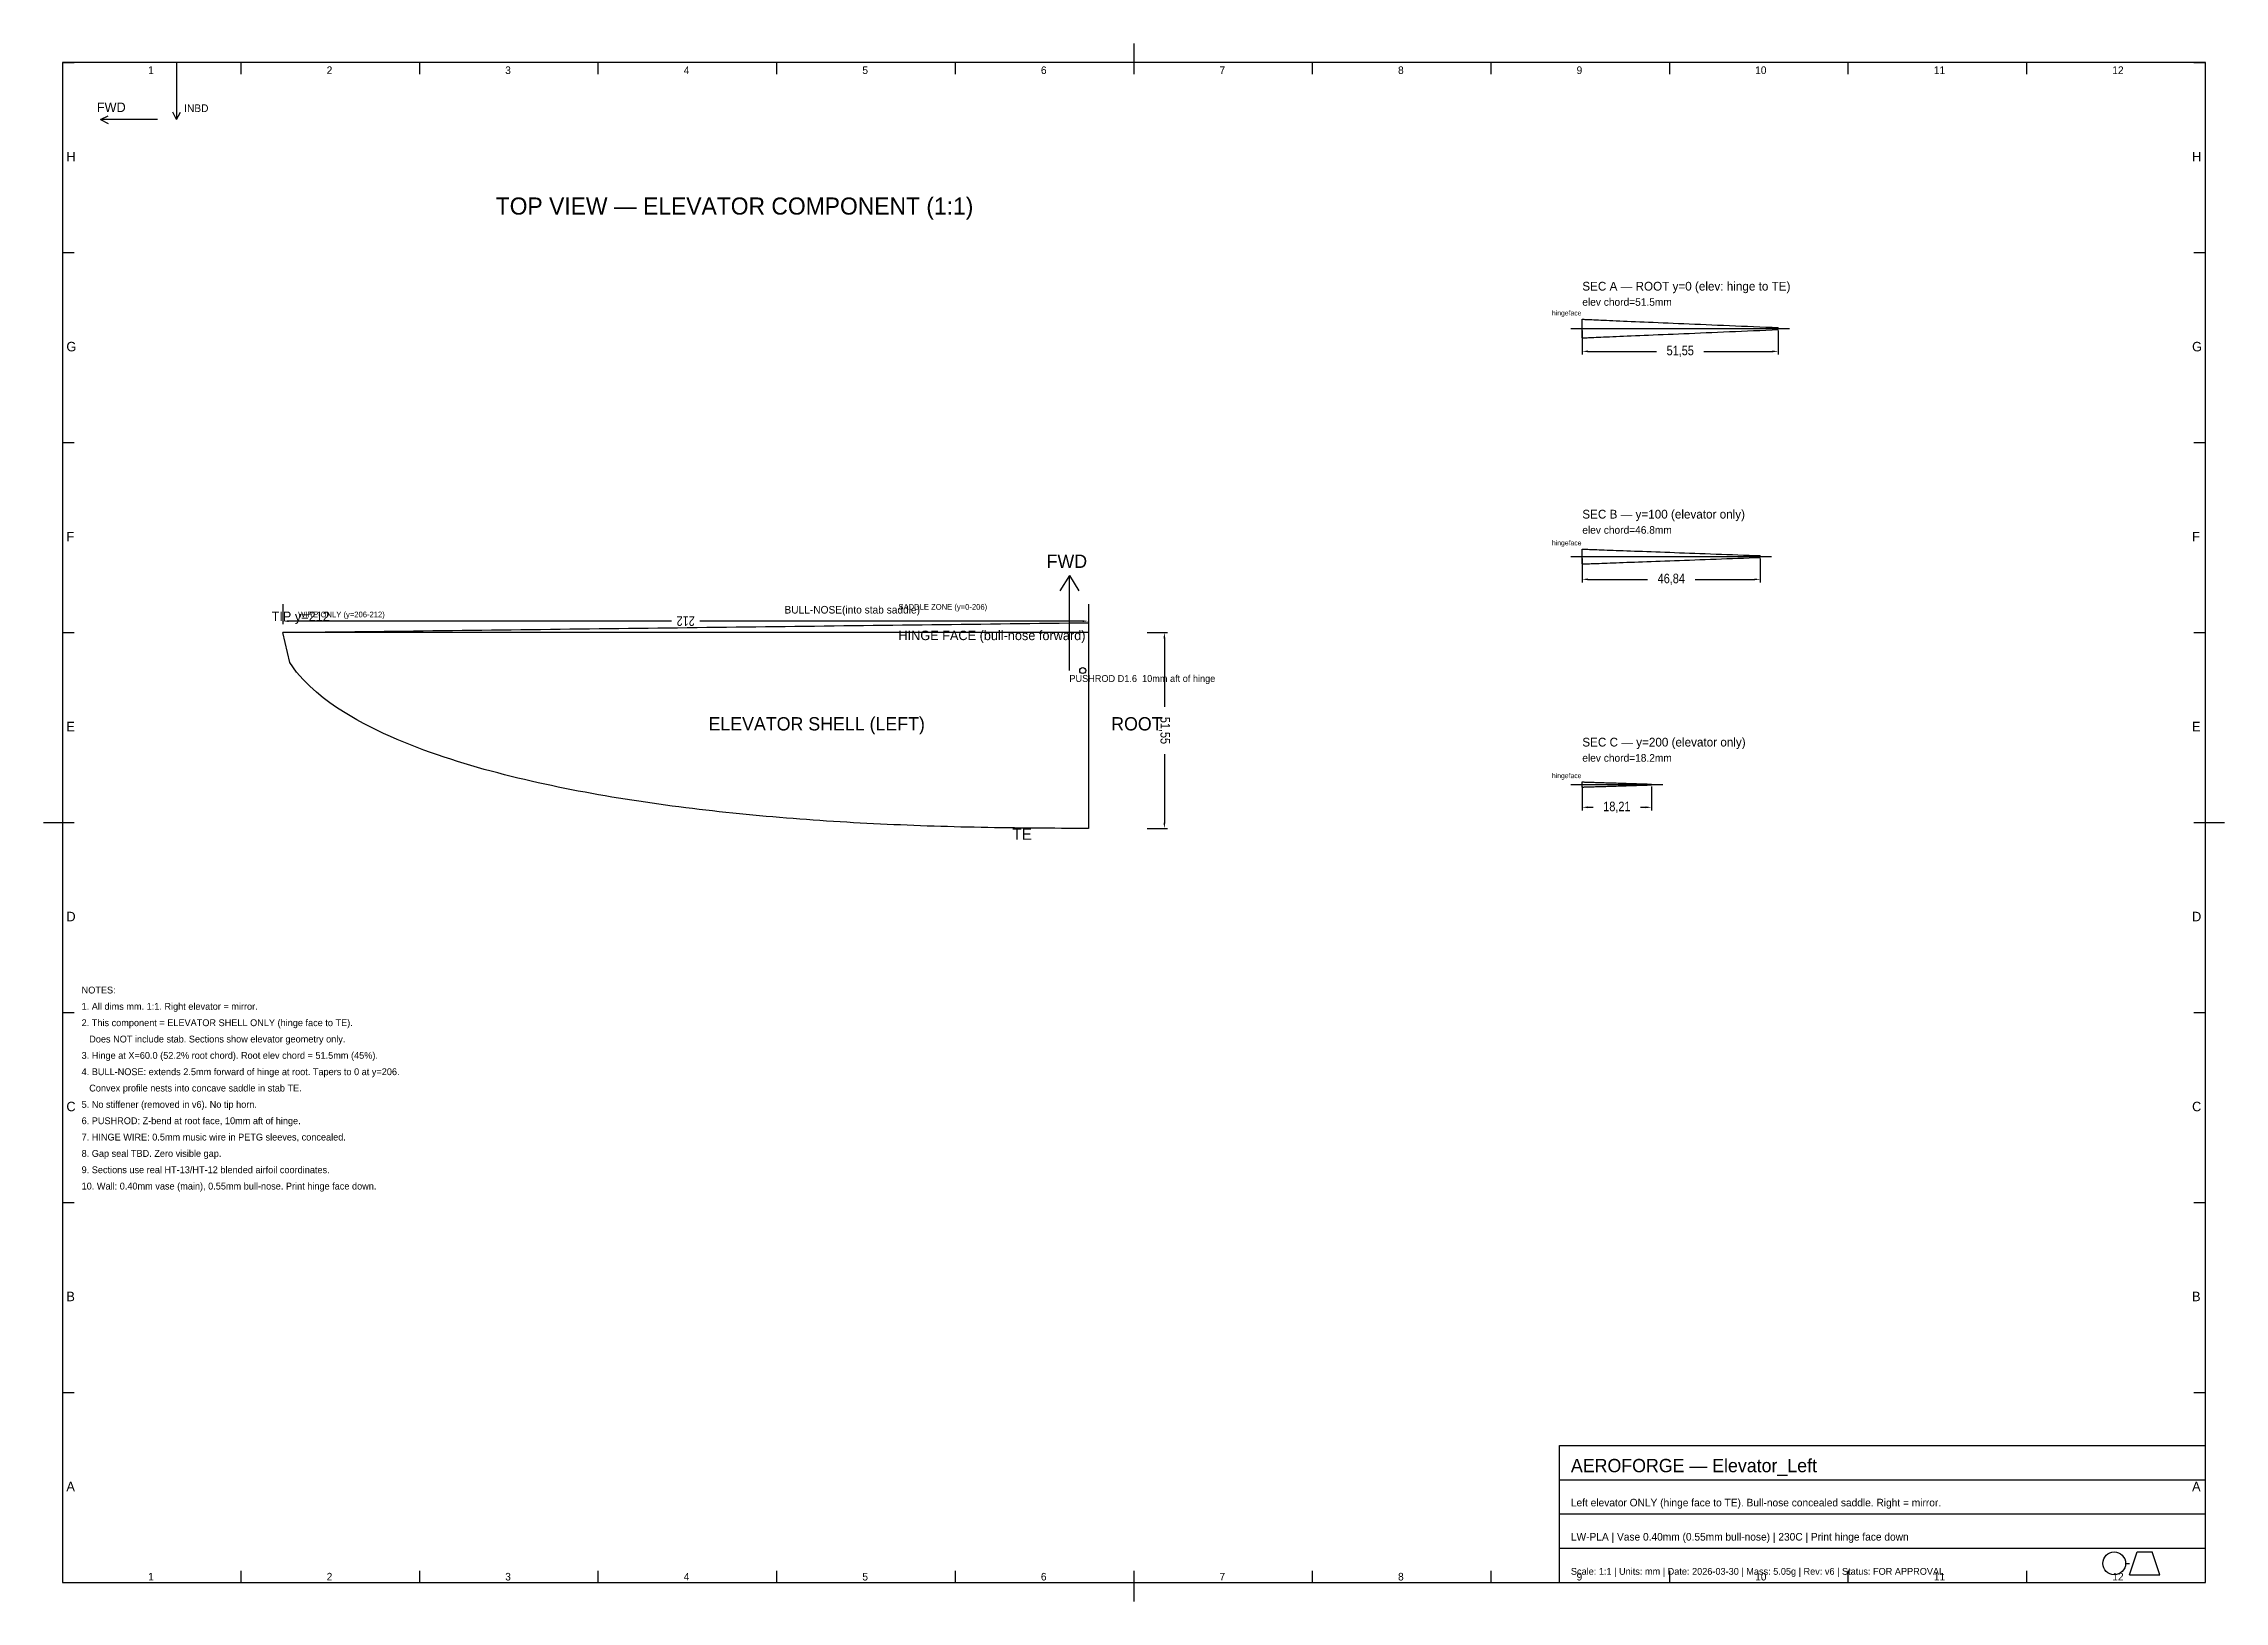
# Model space of a CAD drawing. Header units: metres. Extents: x 15 to 589, y 5 to 415.
import ezdxf

# ---------------------------------------------------------------- set-up
doc = ezdxf.new("R2010")
doc.units = ezdxf.units.M
for name, color, linetype in [('BORDER', 7, 'Continuous'), ('CENTERLINE', 5, 'Continuous'), ('ORIENTATION', 7, 'Continuous'), ('OUTLINE', 7, 'Continuous'), ('SECTION', 4, 'Continuous'), ('SPAR', 3, 'Continuous'), ('TEXT', 7, 'Continuous'), ('TITLEBLOCK', 7, 'Continuous')]:
    doc.layers.add(name, color=color, linetype=linetype)
doc.styles.add('OpenSansCondensed-Light', font='OpenSansCondensed-Light.ttf')
doc.dimstyles.new('AEROFORGE', dxfattribs={"dimtxt": 2.5, "dimasz": 1.5, "dimexe": 0.8, "dimexo": 0.5, "dimgap": 0.6, "dimtad": 1, "dimcen": 2.5, "dimazin": 3, "dimtfac": 1, "dimtmove": 0, "dimatfit": 3})

# ---------------------------------------------------------------- blocks, each defined once
blk = doc.blocks.new('_CLOSEDFILLED')
at = {"color": 0, "linetype": 'BYBLOCK'}
blk.add_solid([(-1, 0.16), (0, 0), (-1, -0.16)], dxfattribs=at)
blk = doc.blocks.new('*D1')
for p, q in [((305.5, 260), (310.8, 260)), ((310, 258.5), (310, 240.475)), ((310, 227.975), (310, 209.95)), ((305.5, 208.45), (310.8, 208.45))]:
    blk.add_line(p, q)
at = {"layer": 'Defpoints'}
for p in [(305, 260), (310, 260), (305, 208.45)]:
    blk.add_point(p, dxfattribs=at)
at = {"xscale": 1.5, "yscale": 1.5}
for p, rotation in [((310, 260), 90), ((310, 208.45), -90)]:
    blk.add_blockref('_CLOSEDFILLED', p, dxfattribs=dict(at, rotation=rotation))
at = {"insert": (310, 234.225), "char_height": 2.5, "attachment_point": 5, "rotation": 270, "style": 'OpenSansCondensed-Light'}
blk.add_mtext('51,55', dxfattribs=at)
blk = doc.blocks.new('*D2')
for p, q in [((78, 267.5), (78, 262.2)), ((290, 267.5), (290, 262.2)), ((180.25, 263), (79.5, 263)), ((288.5, 263), (187.75, 263))]:
    blk.add_line(p, q)
at = {"layer": 'Defpoints'}
for p in [(78, 268), (290, 268), (290, 263)]:
    blk.add_point(p, dxfattribs=at)
at = {"xscale": 1.5, "yscale": 1.5}
for p, rotation in [((78, 263), 180), ((290, 263), 360)]:
    blk.add_blockref('_CLOSEDFILLED', p, dxfattribs=dict(at, rotation=rotation))
at = {"insert": (184, 263), "char_height": 2.5, "attachment_point": 5, "rotation": 180, "style": 'OpenSansCondensed-Light'}
blk.add_mtext('212', dxfattribs=at)
blk = doc.blocks.new('*D3')
for p, q in [((420, 339.5), (420, 333.2)), ((471.55, 339.5), (471.55, 333.2)), ((421.5, 334), (439.525, 334)), ((452.025, 334), (470.05, 334))]:
    blk.add_line(p, q)
at = {"layer": 'Defpoints'}
for p in [(420, 340), (471.55, 340), (420, 334)]:
    blk.add_point(p, dxfattribs=at)
at = {"xscale": 1.5, "yscale": 1.5, "rotation": 180}
blk.add_blockref('_CLOSEDFILLED', (420, 334), dxfattribs=at)
at = {"xscale": 1.5, "yscale": 1.5}
blk.add_blockref('_CLOSEDFILLED', (471.55, 334), dxfattribs=at)
at = {"insert": (445.775, 334), "char_height": 2.5, "attachment_point": 5, "style": 'OpenSansCondensed-Light'}
blk.add_mtext('51,55', dxfattribs=at)
blk = doc.blocks.new('*D4')
for p, q in [((420, 279.5), (420, 273.2)), ((466.84, 279.5), (466.84, 273.2)), ((421.5, 274), (437.17, 274)), ((449.67, 274), (465.34, 274))]:
    blk.add_line(p, q)
at = {"layer": 'Defpoints'}
for p in [(420, 280), (466.84, 280), (420, 274)]:
    blk.add_point(p, dxfattribs=at)
at = {"xscale": 1.5, "yscale": 1.5, "rotation": 180}
blk.add_blockref('_CLOSEDFILLED', (420, 274), dxfattribs=at)
at = {"xscale": 1.5, "yscale": 1.5}
blk.add_blockref('_CLOSEDFILLED', (466.84, 274), dxfattribs=at)
at = {"insert": (443.42, 274), "char_height": 2.5, "attachment_point": 5, "style": 'OpenSansCondensed-Light'}
blk.add_mtext('46,84', dxfattribs=at)
blk = doc.blocks.new('*D5')
for p, q in [((420, 219.5), (420, 213.2)), ((438.21, 219.5), (438.21, 213.2)), ((421.5, 214), (422.85, 214)), ((435.35, 214), (436.71, 214))]:
    blk.add_line(p, q)
at = {"layer": 'Defpoints'}
for p in [(420, 220), (438.21, 220), (420, 214)]:
    blk.add_point(p, dxfattribs=at)
at = {"xscale": 1.5, "yscale": 1.5, "rotation": 180}
blk.add_blockref('_CLOSEDFILLED', (420, 214), dxfattribs=at)
at = {"xscale": 1.5, "yscale": 1.5}
blk.add_blockref('_CLOSEDFILLED', (438.21, 214), dxfattribs=at)
at = {"insert": (429.1, 214), "char_height": 2.5, "attachment_point": 5, "style": 'OpenSansCondensed-Light'}
blk.add_mtext('18,21', dxfattribs=at)

msp = doc.modelspace()

# ---------------------------------------------------------------- linework, layer by layer
at = {"layer": 'BORDER'}
for p, q in [((302, 410), (302, 415)), ((584, 410), (20, 410)), ((20, 410), (20, 10)), ((20, 410), (23, 410)), ((67, 407), (67, 410)), ((114, 407), (114, 410)), ((161, 407), (161, 410)), ((208, 407), (208, 410)), ((255, 407), (255, 410)), ((302, 407), (302, 410)), ((349, 407), (349, 410)), ((396, 407), (396, 410)), ((443, 407), (443, 410)), ((490, 407), (490, 410)), ((537, 407), (537, 410)), ((581, 410), (584, 410)), ((584, 10), (584, 410)), ((584, 407), (584, 410)), ((20, 360), (23, 360)), ((581, 360), (584, 360)), ((20, 310), (23, 310)), ((581, 310), (584, 310)), ((20, 260), (23, 260)), ((581, 260), (584, 260)), ((15, 210), (20, 210)), ((20, 210), (23, 210)), ((581, 210), (584, 210)), ((584, 210), (589, 210)), ((20, 160), (23, 160)), ((581, 160), (584, 160)), ((20, 110), (23, 110)), ((581, 110), (584, 110)), ((20, 60), (23, 60)), ((581, 60), (584, 60)), ((67, 10), (67, 13)), ((114, 10), (114, 13)), ((161, 10), (161, 13)), ((208, 10), (208, 13)), ((255, 10), (255, 13)), ((302, 10), (302, 13)), ((349, 10), (349, 13)), ((396, 10), (396, 13)), ((443, 10), (443, 13)), ((490, 10), (490, 13)), ((537, 10), (537, 13)), ((584, 10), (584, 13)), ((20, 10), (584, 10)), ((302, 5), (302, 10))]:
    msp.add_line(p, q, dxfattribs=at)
at = {"layer": 'CENTERLINE'}
for p, q in [((417, 340), (474.55, 340)), ((417, 280), (469.84, 280)), ((417, 220), (441.205, 220))]:
    msp.add_line(p, q, dxfattribs=at)
at = {"layer": 'ORIENTATION'}
for p, q in [((50, 410), (50, 395)), ((50, 395), (49, 397)), ((50, 395), (51, 397)), ((30, 395), (32, 396)), ((45, 395), (30, 395)), ((30, 395), (32, 394)), ((285, 275), (282.5, 271)), ((285, 250), (285, 275)), ((285, 275), (287.5, 271))]:
    msp.add_line(p, q, dxfattribs=at)
at = {"layer": 'OUTLINE'}
for p, q in [((420, 342.452), (420.025, 342.451)), ((420.025, 342.451), (420.102, 342.448)), ((420.102, 342.448), (420.229, 342.443)), ((420.229, 342.443), (420.406, 342.435)), ((420.406, 342.435), (420.635, 342.425)), ((420.635, 342.425), (420.913, 342.414)), ((420.913, 342.414), (421.241, 342.4)), ((421.241, 342.4), (421.62, 342.384)), ((421.62, 342.384), (422.047, 342.366)), ((422.047, 342.366), (422.523, 342.346)), ((422.523, 342.346), (423.048, 342.323)), ((423.048, 342.323), (423.62, 342.299)), ((423.62, 342.299), (424.24, 342.273)), ((424.24, 342.273), (424.906, 342.244)), ((424.906, 342.244), (425.619, 342.214)), ((425.619, 342.214), (426.376, 342.182)), ((426.376, 342.182), (427.179, 342.148)), ((427.179, 342.148), (428.025, 342.112)), ((428.025, 342.112), (428.914, 342.074)), ((428.914, 342.074), (429.845, 342.034)), ((429.845, 342.034), (430.818, 341.993)), ((430.818, 341.993), (431.83, 341.95)), ((431.83, 341.95), (432.882, 341.905)), ((432.882, 341.905), (433.972, 341.859)), ((433.972, 341.859), (435.099, 341.811)), ((435.099, 341.811), (436.262, 341.761)), ((436.262, 341.761), (437.459, 341.711)), ((437.459, 341.711), (438.691, 341.658)), ((438.691, 341.658), (439.955, 341.605)), ((439.955, 341.605), (441.25, 341.55)), ((441.25, 341.55), (442.575, 341.493)), ((442.575, 341.493), (443.928, 341.436)), ((443.928, 341.436), (445.309, 341.377)), ((445.309, 341.377), (446.716, 341.317)), ((445.309, 338.624), (446.716, 338.684)), ((446.716, 341.317), (448.147, 341.256)), ((446.716, 338.684), (448.147, 338.745)), ((448.147, 341.256), (449.601, 341.194)), ((448.147, 338.745), (449.601, 338.807)), ((449.601, 341.194), (451.077, 341.131)), ((449.601, 338.807), (451.077, 338.87)), ((451.077, 341.131), (452.573, 341.067)), ((451.077, 338.87), (452.573, 338.934)), ((452.573, 341.067), (454.088, 341.003)), ((452.573, 338.934), (454.088, 338.998)), ((454.088, 341.003), (455.62, 340.937)), ((454.088, 338.998), (455.62, 339.064)), ((455.62, 340.937), (457.168, 340.871)), ((455.62, 339.064), (457.168, 339.13)), ((457.168, 340.871), (458.73, 340.805)), ((457.168, 339.13), (458.73, 339.196)), ((458.73, 340.805), (460.305, 340.737)), ((458.73, 339.196), (460.305, 339.264)), ((460.305, 340.737), (461.89, 340.67)), ((460.305, 339.264), (461.89, 339.331)), ((461.89, 340.67), (463.486, 340.602)), ((461.89, 339.331), (463.486, 339.399)), ((463.486, 340.602), (465.089, 340.533)), ((463.486, 339.399), (465.089, 339.467)), ((465.089, 340.533), (466.699, 340.465)), ((465.089, 339.467), (466.699, 339.535)), ((466.699, 340.465), (468.313, 340.397)), ((466.699, 339.535), (468.313, 339.603)), ((468.313, 340.397), (469.931, 340.33)), ((468.313, 339.603), (469.931, 339.671)), ((469.931, 340.33), (471.55, 340.262)), ((469.931, 339.671), (471.55, 339.738)), ((471.55, 339.738), (471.55, 340.262)), ((420, 337.55), (420.025, 337.551)), ((420.025, 337.551), (420.102, 337.554)), ((420.102, 337.554), (420.229, 337.56)), ((420.229, 337.56), (420.406, 337.567)), ((420.406, 337.567), (420.635, 337.577)), ((420.635, 337.577), (420.913, 337.589)), ((420.913, 337.589), (421.241, 337.602)), ((421.241, 337.602), (421.62, 337.618)), ((421.62, 337.618), (422.047, 337.636)), ((422.047, 337.636), (422.523, 337.657)), ((422.523, 337.657), (423.048, 337.679)), ((423.048, 337.679), (423.62, 337.703)), ((423.62, 337.703), (424.24, 337.729)), ((424.24, 337.729), (424.906, 337.758)), ((424.906, 337.758), (425.619, 337.788)), ((425.619, 337.788), (426.376, 337.82)), ((426.376, 337.82), (427.179, 337.854)), ((427.179, 337.854), (428.025, 337.89)), ((428.025, 337.89), (428.914, 337.928)), ((428.914, 337.928), (429.845, 337.967)), ((429.845, 337.967), (430.818, 338.009)), ((430.818, 338.009), (431.83, 338.052)), ((431.83, 338.052), (432.882, 338.097)), ((432.882, 338.097), (433.972, 338.143)), ((433.972, 338.143), (435.099, 338.191)), ((435.099, 338.191), (436.262, 338.24)), ((436.262, 338.24), (437.459, 338.291)), ((437.459, 338.291), (438.691, 338.343)), ((438.691, 338.343), (439.955, 338.397)), ((439.955, 338.397), (441.25, 338.452)), ((441.25, 338.452), (442.575, 338.508)), ((442.575, 338.508), (443.928, 338.566)), ((443.928, 338.566), (445.309, 338.624)), ((420, 281.951), (420.023, 281.95)), ((420.023, 281.95), (420.092, 281.948)), ((420.092, 281.948), (420.208, 281.944)), ((420.208, 281.944), (420.369, 281.938)), ((420.369, 281.938), (420.577, 281.93)), ((420.577, 281.93), (420.83, 281.921)), ((420.83, 281.921), (421.128, 281.91)), ((421.128, 281.91), (421.472, 281.898)), ((421.472, 281.898), (421.86, 281.884)), ((421.86, 281.884), (422.293, 281.868)), ((422.293, 281.868), (422.769, 281.851)), ((422.769, 281.851), (423.289, 281.832)), ((423.289, 281.832), (423.852, 281.812)), ((423.852, 281.812), (424.458, 281.79)), ((424.458, 281.79), (425.105, 281.766)), ((425.105, 281.766), (425.794, 281.741)), ((425.794, 281.741), (426.523, 281.715)), ((426.523, 281.715), (427.292, 281.687)), ((427.292, 281.687), (428.1, 281.657)), ((428.1, 281.657), (428.946, 281.626)), ((428.946, 281.626), (429.829, 281.594)), ((429.829, 281.594), (430.749, 281.56)), ((430.749, 281.56), (431.705, 281.526)), ((431.705, 281.526), (432.695, 281.489)), ((432.695, 281.489), (433.719, 281.452)), ((433.719, 281.452), (434.776, 281.413)), ((434.776, 281.413), (435.864, 281.374)), ((435.864, 281.374), (436.983, 281.333)), ((436.983, 281.333), (438.132, 281.291)), ((438.132, 281.291), (439.308, 281.247)), ((420, 278.051), (420.023, 278.051)), ((420.023, 278.051), (420.092, 278.054)), ((420.092, 278.054), (420.208, 278.058)), ((420.208, 278.058), (420.369, 278.064)), ((420.369, 278.064), (420.577, 278.071)), ((420.577, 278.071), (420.83, 278.08)), ((420.83, 278.08), (421.128, 278.091)), ((421.128, 278.091), (421.472, 278.104)), ((421.472, 278.104), (421.86, 278.118)), ((421.86, 278.118), (422.293, 278.133)), ((422.293, 278.133), (422.769, 278.151)), ((422.769, 278.151), (423.289, 278.17)), ((423.289, 278.17), (423.852, 278.19)), ((423.852, 278.19), (424.458, 278.212)), ((424.458, 278.212), (425.105, 278.236)), ((425.105, 278.236), (425.794, 278.261)), ((425.794, 278.261), (426.523, 278.287)), ((426.523, 278.287), (427.292, 278.315)), ((427.292, 278.315), (428.1, 278.344)), ((428.1, 278.344), (428.946, 278.375)), ((428.946, 278.375), (429.829, 278.407)), ((429.829, 278.407), (430.749, 278.441)), ((430.749, 278.441), (431.705, 278.476)), ((431.705, 278.476), (432.695, 278.512)), ((432.695, 278.512), (433.719, 278.549)), ((433.719, 278.549), (434.776, 278.588)), ((434.776, 278.588), (435.864, 278.628)), ((435.864, 278.628), (436.983, 278.669)), ((436.983, 278.669), (438.132, 278.711)), ((438.132, 278.711), (439.308, 278.754)), ((439.308, 281.247), (440.512, 281.203)), ((439.308, 278.754), (440.512, 278.798)), ((440.512, 281.203), (441.742, 281.158)), ((440.512, 278.798), (441.742, 278.843)), ((441.742, 281.158), (442.997, 281.112)), ((441.742, 278.843), (442.997, 278.889)), ((442.997, 281.112), (444.275, 281.065)), ((442.997, 278.889), (444.275, 278.936)), ((444.275, 281.065), (445.575, 281.017)), ((444.275, 278.936), (445.575, 278.984)), ((445.575, 281.017), (446.897, 280.969)), ((445.575, 278.984), (446.897, 279.032)), ((446.897, 280.969), (448.238, 280.919)), ((446.897, 279.032), (448.238, 279.082)), ((448.238, 280.919), (449.597, 280.869)), ((448.238, 279.082), (449.597, 279.132)), ((449.597, 280.869), (450.974, 280.818)), ((449.597, 279.132), (450.974, 279.183)), ((450.974, 280.818), (452.366, 280.767)), ((450.974, 279.183), (452.366, 279.234)), ((452.366, 280.767), (453.772, 280.715)), ((452.366, 279.234), (453.772, 279.286)), ((453.772, 280.715), (455.192, 280.662)), ((453.772, 279.286), (455.192, 279.339)), ((455.192, 280.662), (456.622, 280.609)), ((455.192, 279.339), (456.622, 279.392)), ((456.622, 280.609), (458.063, 280.556)), ((456.622, 279.392), (458.063, 279.445)), ((458.063, 280.556), (459.513, 280.502)), ((458.063, 279.445), (459.513, 279.498)), ((459.513, 280.502), (460.97, 280.448)), ((459.513, 279.498), (460.97, 279.552)), ((460.97, 280.448), (462.432, 280.395)), ((460.97, 279.552), (462.432, 279.606)), ((462.432, 280.395), (463.899, 280.341)), ((462.432, 279.606), (463.899, 279.66)), ((463.899, 280.341), (465.369, 280.287)), ((463.899, 279.66), (465.369, 279.713)), ((465.369, 280.287), (466.84, 280.233)), ((465.369, 279.713), (466.84, 279.767)), ((466.84, 279.767), (466.84, 280.233)), ((290, 260), (78, 260)), ((79.767, 252.077), (78, 260)), ((86.575, 260.031), (84, 260)), ((84, 260), (84, 260)), ((89.15, 260.062), (86.575, 260.031)), ((91.725, 260.094), (89.15, 260.062)), ((94.3, 260.125), (91.725, 260.094)), ((96.875, 260.156), (94.3, 260.125)), ((99.45, 260.188), (96.875, 260.156)), ((102.025, 260.219), (99.45, 260.188)), ((104.6, 260.25), (102.025, 260.219)), ((107.175, 260.281), (104.6, 260.25)), ((109.75, 260.312), (107.175, 260.281)), ((112.325, 260.344), (109.75, 260.312)), ((114.9, 260.375), (112.325, 260.344)), ((117.475, 260.406), (114.9, 260.375)), ((120.05, 260.438), (117.475, 260.406)), ((122.625, 260.469), (120.05, 260.438)), ((125.2, 260.5), (122.625, 260.469)), ((127.775, 260.531), (125.2, 260.5)), ((130.35, 260.562), (127.775, 260.531)), ((132.925, 260.594), (130.35, 260.562)), ((135.5, 260.625), (132.925, 260.594)), ((138.075, 260.656), (135.5, 260.625)), ((140.65, 260.688), (138.075, 260.656)), ((143.225, 260.719), (140.65, 260.688)), ((145.8, 260.75), (143.225, 260.719)), ((148.375, 260.781), (145.8, 260.75)), ((150.95, 260.812), (148.375, 260.781)), ((153.525, 260.844), (150.95, 260.812)), ((156.1, 260.875), (153.525, 260.844)), ((158.675, 260.906), (156.1, 260.875)), ((161.25, 260.938), (158.675, 260.906)), ((163.825, 260.969), (161.25, 260.938)), ((166.4, 261), (163.825, 260.969)), ((168.975, 261.031), (166.4, 261)), ((171.55, 261.062), (168.975, 261.031)), ((174.125, 261.094), (171.55, 261.062)), ((176.7, 261.125), (174.125, 261.094)), ((179.275, 261.156), (176.7, 261.125)), ((181.85, 261.188), (179.275, 261.156)), ((184.425, 261.219), (181.85, 261.188)), ((187, 261.25), (184.425, 261.219)), ((189.575, 261.281), (187, 261.25)), ((192.15, 261.312), (189.575, 261.281)), ((194.725, 261.344), (192.15, 261.312)), ((197.3, 261.375), (194.725, 261.344)), ((199.875, 261.406), (197.3, 261.375)), ((202.45, 261.438), (199.875, 261.406)), ((205.025, 261.469), (202.45, 261.438)), ((207.6, 261.5), (205.025, 261.469)), ((210.175, 261.531), (207.6, 261.5)), ((212.75, 261.562), (210.175, 261.531)), ((215.325, 261.594), (212.75, 261.562)), ((217.9, 261.625), (215.325, 261.594)), ((220.475, 261.656), (217.9, 261.625)), ((223.05, 261.688), (220.475, 261.656)), ((225.625, 261.719), (223.05, 261.688)), ((228.2, 261.75), (225.625, 261.719)), ((230.775, 261.781), (228.2, 261.75)), ((233.35, 261.812), (230.775, 261.781)), ((235.925, 261.844), (233.35, 261.812)), ((238.5, 261.875), (235.925, 261.844)), ((241.075, 261.906), (238.5, 261.875)), ((243.65, 261.938), (241.075, 261.906)), ((246.225, 261.969), (243.65, 261.938)), ((248.8, 262), (246.225, 261.969)), ((251.375, 262.031), (248.8, 262)), ((253.95, 262.062), (251.375, 262.031)), ((256.525, 262.094), (253.95, 262.062)), ((259.1, 262.125), (256.525, 262.094)), ((261.675, 262.156), (259.1, 262.125)), ((264.25, 262.188), (261.675, 262.156)), ((266.825, 262.219), (264.25, 262.188)), ((269.4, 262.25), (266.825, 262.219)), ((271.975, 262.281), (269.4, 262.25)), ((274.55, 262.312), (271.975, 262.281)), ((277.125, 262.344), (274.55, 262.312)), ((279.7, 262.375), (277.125, 262.344)), ((282.275, 262.406), (279.7, 262.375)), ((284.85, 262.438), (282.275, 262.406)), ((287.425, 262.469), (284.85, 262.438)), ((290, 262.5), (287.425, 262.469)), ((290, 262.5), (290, 208.45)), ((290, 262.5), (290, 262.5)), ((81.533, 249.607), (79.767, 252.077)), ((83.3, 247.611), (81.533, 249.607)), ((85.067, 245.858), (83.3, 247.611)), ((86.833, 244.284), (85.067, 245.858)), ((88.6, 242.85), (86.833, 244.284)), ((90.367, 241.529), (88.6, 242.85)), ((92.133, 240.301), (90.367, 241.529)), ((93.9, 239.153), (92.133, 240.301)), ((95.667, 238.074), (93.9, 239.153)), ((97.433, 237.054), (95.667, 238.074)), ((99.2, 236.087), (97.433, 237.054)), ((100.967, 235.168), (99.2, 236.087)), ((102.733, 234.291), (100.967, 235.168)), ((104.5, 233.453), (102.733, 234.291)), ((106.267, 232.65), (104.5, 233.453)), ((108.033, 231.88), (106.267, 232.65)), ((109.8, 231.139), (108.033, 231.88)), ((111.567, 230.426), (109.8, 231.139)), ((113.333, 229.74), (111.567, 230.426)), ((115.1, 229.077), (113.333, 229.74)), ((116.867, 228.437), (115.1, 229.077)), ((118.633, 227.818), (116.867, 228.437)), ((120.4, 227.219), (118.633, 227.818)), ((122.167, 226.639), (120.4, 227.219)), ((123.933, 226.078), (122.167, 226.639)), ((125.7, 225.533), (123.933, 226.078)), ((127.467, 225.005), (125.7, 225.533)), ((129.233, 224.492), (127.467, 225.005)), ((131, 223.993), (129.233, 224.492)), ((132.767, 223.51), (131, 223.993)), ((134.533, 223.039), (132.767, 223.51)), ((136.3, 222.582), (134.533, 223.039)), ((138.067, 222.137), (136.3, 222.582)), ((139.833, 221.704), (138.067, 222.137)), ((141.6, 221.283), (139.833, 221.704)), ((143.367, 220.873), (141.6, 221.283)), ((145.133, 220.474), (143.367, 220.873)), ((146.9, 220.086), (145.133, 220.474)), ((148.667, 219.707), (146.9, 220.086)), ((150.433, 219.339), (148.667, 219.707)), ((152.2, 218.979), (150.433, 219.339)), ((153.967, 218.63), (152.2, 218.979)), ((155.733, 218.289), (153.967, 218.63)), ((157.5, 217.956), (155.733, 218.289)), ((420, 220.673), (420.009, 220.673)), ((420, 219.328), (420.009, 219.328)), ((420.009, 220.673), (420.036, 220.672)), ((420.009, 219.328), (420.036, 219.329)), ((420.036, 220.672), (420.081, 220.67)), ((420.036, 219.329), (420.081, 219.33)), ((420.081, 220.67), (420.144, 220.669)), ((420.081, 219.33), (420.144, 219.332)), ((420.144, 220.669), (420.224, 220.666)), ((420.144, 219.332), (420.224, 219.334)), ((420.224, 220.666), (420.322, 220.663)), ((420.224, 219.334), (420.322, 219.337)), ((420.322, 220.663), (420.438, 220.66)), ((420.322, 219.337), (420.438, 219.341)), ((420.438, 220.66), (420.572, 220.656)), ((420.438, 219.341), (420.572, 219.345)), ((420.572, 220.656), (420.723, 220.651)), ((420.572, 219.345), (420.723, 219.35)), ((420.723, 220.651), (420.891, 220.646)), ((420.723, 219.35), (420.891, 219.355)), ((420.891, 220.646), (421.076, 220.64)), ((420.891, 219.355), (421.076, 219.36)), ((421.076, 220.64), (421.278, 220.634)), ((421.076, 219.36), (421.278, 219.367)), ((421.278, 220.634), (421.497, 220.627)), ((421.278, 219.367), (421.497, 219.373)), ((421.497, 220.627), (421.733, 220.62)), ((421.497, 219.373), (421.733, 219.38)), ((421.733, 220.62), (421.984, 220.612)), ((421.733, 219.38), (421.984, 219.388)), ((421.984, 220.612), (422.252, 220.604)), ((421.984, 219.388), (422.252, 219.396)), ((422.252, 220.604), (422.535, 220.596)), ((422.252, 219.396), (422.535, 219.405)), ((422.535, 220.596), (422.834, 220.586)), ((422.535, 219.405), (422.834, 219.414)), ((422.834, 220.586), (423.148, 220.577)), ((422.834, 219.414), (423.148, 219.424)), ((423.148, 220.577), (423.477, 220.567)), ((423.148, 219.424), (423.477, 219.434)), ((423.477, 220.567), (423.82, 220.556)), ((423.477, 219.434), (423.82, 219.444)), ((423.82, 220.556), (424.178, 220.545)), ((423.82, 219.444), (424.178, 219.455)), ((424.178, 220.545), (424.549, 220.534)), ((424.178, 219.455), (424.549, 219.467)), ((424.549, 220.534), (424.934, 220.522)), ((424.549, 219.467), (424.934, 219.479)), ((424.934, 220.522), (425.332, 220.51)), ((424.934, 219.479), (425.332, 219.491)), ((425.332, 220.51), (425.743, 220.497)), ((425.332, 219.491), (425.743, 219.504)), ((425.743, 220.497), (426.166, 220.484)), ((425.743, 219.504), (426.166, 219.517)), ((426.166, 220.484), (426.601, 220.47)), ((426.166, 219.517), (426.601, 219.53)), ((426.601, 220.47), (427.047, 220.457)), ((426.601, 219.53), (427.047, 219.544)), ((427.047, 220.457), (427.505, 220.442)), ((427.047, 219.544), (427.505, 219.558)), ((427.505, 220.442), (427.972, 220.428)), ((427.505, 219.558), (427.972, 219.573)), ((427.972, 220.428), (428.45, 220.413)), ((427.972, 219.573), (428.45, 219.587)), ((428.45, 220.413), (428.938, 220.398)), ((428.45, 219.587), (428.938, 219.603)), ((428.938, 220.398), (429.435, 220.382)), ((428.938, 219.603), (429.435, 219.618)), ((429.435, 220.382), (429.94, 220.367)), ((429.435, 219.618), (429.94, 219.634)), ((429.94, 220.367), (430.454, 220.351)), ((429.94, 219.634), (430.454, 219.65)), ((430.454, 220.351), (430.975, 220.334)), ((430.454, 219.65), (430.975, 219.666)), ((430.975, 220.334), (431.504, 220.318)), ((430.975, 219.666), (431.504, 219.682)), ((431.504, 220.318), (432.039, 220.301)), ((431.504, 219.682), (432.039, 219.699)), ((432.039, 220.301), (432.58, 220.284)), ((432.039, 219.699), (432.58, 219.716)), ((432.58, 220.284), (433.126, 220.267)), ((432.58, 219.716), (433.126, 219.733)), ((433.126, 220.267), (433.678, 220.25)), ((433.126, 219.733), (433.678, 219.75)), ((433.678, 220.25), (434.234, 220.233)), ((433.678, 219.75), (434.234, 219.768)), ((434.234, 220.233), (434.794, 220.215)), ((434.234, 219.768), (434.794, 219.785)), ((434.794, 220.215), (435.357, 220.197)), ((434.794, 219.785), (435.357, 219.803)), ((435.357, 220.197), (435.924, 220.18)), ((435.357, 219.803), (435.924, 219.821)), ((435.924, 220.18), (436.492, 220.162)), ((435.924, 219.821), (436.492, 219.838)), ((436.492, 220.162), (437.062, 220.144)), ((436.492, 219.838), (437.062, 219.856)), ((437.062, 220.144), (437.634, 220.126)), ((437.062, 219.856), (437.634, 219.874)), ((437.634, 220.126), (438.205, 220.108)), ((437.634, 219.874), (438.205, 219.892)), ((438.205, 219.892), (438.205, 220.108)), ((159.267, 217.632), (157.5, 217.956)), ((161.033, 217.317), (159.267, 217.632)), ((162.8, 217.009), (161.033, 217.317)), ((164.567, 216.71), (162.8, 217.009)), ((166.333, 216.418), (164.567, 216.71)), ((168.1, 216.133), (166.333, 216.418)), ((169.867, 215.856), (168.1, 216.133)), ((171.633, 215.585), (169.867, 215.856)), ((173.4, 215.322), (171.633, 215.585)), ((175.167, 215.065), (173.4, 215.322)), ((176.933, 214.815), (175.167, 215.065)), ((178.7, 214.572), (176.933, 214.815)), ((180.467, 214.335), (178.7, 214.572)), ((182.233, 214.104), (180.467, 214.335)), ((184, 213.879), (182.233, 214.104)), ((185.767, 213.66), (184, 213.879)), ((187.533, 213.447), (185.767, 213.66)), ((189.3, 213.24), (187.533, 213.447)), ((191.067, 213.039), (189.3, 213.24)), ((192.833, 212.843), (191.067, 213.039)), ((194.6, 212.652), (192.833, 212.843)), ((196.367, 212.467), (194.6, 212.652)), ((198.133, 212.287), (196.367, 212.467)), ((199.9, 212.112), (198.133, 212.287)), ((201.667, 211.943), (199.9, 212.112)), ((203.433, 211.778), (201.667, 211.943)), ((205.2, 211.618), (203.433, 211.778)), ((206.967, 211.463), (205.2, 211.618)), ((208.733, 211.313), (206.967, 211.463)), ((210.5, 211.168), (208.733, 211.313)), ((212.267, 211.027), (210.5, 211.168)), ((214.033, 210.89), (212.267, 211.027)), ((215.8, 210.758), (214.033, 210.89)), ((217.567, 210.631), (215.8, 210.758)), ((219.333, 210.508), (217.567, 210.631)), ((221.1, 210.389), (219.333, 210.508)), ((222.867, 210.274), (221.1, 210.389)), ((224.633, 210.163), (222.867, 210.274)), ((226.4, 210.057), (224.633, 210.163)), ((228.167, 209.954), (226.4, 210.057)), ((229.933, 209.856), (228.167, 209.954)), ((231.7, 209.761), (229.933, 209.856)), ((233.467, 209.67), (231.7, 209.761)), ((235.233, 209.583), (233.467, 209.67)), ((237, 209.5), (235.233, 209.583)), ((238.767, 209.42), (237, 209.5)), ((240.533, 209.344), (238.767, 209.42)), ((242.3, 209.272), (240.533, 209.344)), ((244.067, 209.203), (242.3, 209.272)), ((245.833, 209.138), (244.067, 209.203)), ((247.6, 209.076), (245.833, 209.138)), ((249.367, 209.017), (247.6, 209.076)), ((251.133, 208.961), (249.367, 209.017)), ((252.9, 208.909), (251.133, 208.961)), ((254.667, 208.86), (252.9, 208.909)), ((256.433, 208.814), (254.667, 208.86)), ((258.2, 208.772), (256.433, 208.814)), ((259.967, 208.732), (258.2, 208.772)), ((261.733, 208.695), (259.967, 208.732)), ((263.5, 208.661), (261.733, 208.695)), ((265.267, 208.63), (263.5, 208.661)), ((267.033, 208.602), (265.267, 208.63)), ((268.8, 208.576), (267.033, 208.602)), ((270.567, 208.553), (268.8, 208.576)), ((272.333, 208.533), (270.567, 208.553)), ((274.1, 208.515), (272.333, 208.533)), ((275.867, 208.5), (274.1, 208.515)), ((277.633, 208.487), (275.867, 208.5)), ((279.4, 208.476), (277.633, 208.487)), ((281.167, 208.467), (279.4, 208.476)), ((282.933, 208.46), (281.167, 208.467)), ((284.7, 208.455), (282.933, 208.46)), ((286.467, 208.452), (284.7, 208.455)), ((288.233, 208.45), (286.467, 208.452)), ((290, 208.45), (288.233, 208.45))]:
    msp.add_line(p, q, dxfattribs=at)
at = {"layer": 'SECTION'}
for p, q in [((420, 337.55), (420, 342.452)), ((420, 278.051), (420, 281.951)), ((420, 219.328), (420, 220.673))]:
    msp.add_line(p, q, dxfattribs=at)
at = {"layer": 'SPAR'}
msp.add_circle((288.5, 250), 0.8, dxfattribs=at)
at = {"layer": 'TITLEBLOCK'}
for p, q in [((414, 46), (584, 46)), ((414, 10), (414, 46)), ((584, 10), (584, 46)), ((414, 37), (584, 37)), ((414, 28), (584, 28)), ((414, 19), (584, 19)), ((564, 12), (566, 18)), ((566, 18), (570, 18)), ((572, 12), (570, 18)), ((563, 15), (564, 15)), ((564, 12), (572, 12)), ((414, 10), (584, 10))]:
    msp.add_line(p, q, dxfattribs=at)
msp.add_circle((560, 15), 3, dxfattribs=at)

# ---------------------------------------------------------------- texts
at = {"layer": 'BORDER'}
for s, height, p in [('1', 2, (42.5, 407)), ('2', 2, (89.5, 407)), ('3', 2, (136.5, 407)), ('4', 2, (183.5, 407)), ('5', 2, (230.5, 407)), ('6', 2, (277.5, 407)), ('7', 2, (324.5, 407)), ('8', 2, (371.5, 407)), ('9', 2, (418.5, 407)), ('10', 2, (465.5, 407)), ('11', 2, (512.5, 407)), ('12', 2, (559.5, 407)), ('H', 2.5, (21, 384)), ('H', 2.5, (580.5, 384)), ('G', 2.5, (21, 334)), ('G', 2.5, (580.5, 334)), ('F', 2.5, (21, 284)), ('F', 2.5, (580.5, 284)), ('E', 2.5, (21, 234)), ('E', 2.5, (580.5, 234)), ('D', 2.5, (21, 184)), ('D', 2.5, (580.5, 184)), ('C', 2.5, (21, 134)), ('C', 2.5, (580.5, 134)), ('B', 2.5, (21, 84)), ('B', 2.5, (580.5, 84)), ('A', 2.5, (21, 34)), ('A', 2.5, (580.5, 34)), ('1', 2, (42.5, 10.5)), ('2', 2, (89.5, 10.5)), ('3', 2, (136.5, 10.5)), ('4', 2, (183.5, 10.5)), ('5', 2, (230.5, 10.5)), ('6', 2, (277.5, 10.5)), ('7', 2, (324.5, 10.5)), ('8', 2, (371.5, 10.5)), ('9', 2, (418.5, 10.5)), ('10', 2, (465.5, 10.5)), ('11', 2, (512.5, 10.5)), ('12', 2, (559.5, 10.5))]:
    msp.add_text(s, height=height, dxfattribs=at).set_placement(p)
at = {"layer": 'ORIENTATION'}
for s, height, p in [('FWD', 2.5, (29, 397)), ('INBD', 2, (52, 397)), ('FWD', 3.5, (279, 277))]:
    msp.add_text(s, height=height, dxfattribs=at).set_placement(p)
at = {"layer": 'TEXT'}
for s, height, p in [('TOP VIEW — ELEVATOR COMPONENT (1:1)', 4.5, (134, 370)), ('SEC A — ROOT y=0 (elev: hinge to TE)', 2.3, (420, 350)), ('hingeface', 1.3, (412, 343.452)), ('elev chord=51.5mm', 2, (420, 346)), ('elev chord=46.8mm', 2, (420, 286)), ('SEC B — y=100 (elevator only)', 2.3, (420, 290)), ('hingeface', 1.3, (412, 282.951)), ('TIP y=212', 2.5, (75, 263)), ('WIRE-ONLY (y=206-212)', 1.5, (82, 264)), ('BULL-NOSE(into stab saddle)', 2, (210, 265)), ('SADDLE ZONE (y=0-206)', 1.5, (240, 266)), ('HINGE FACE (bull-nose forward)', 2.5, (240, 258)), ('PUSHROD D1.6  10mm aft of hinge', 1.8, (285, 247)), ('ELEVATOR SHELL (LEFT)', 3.5, (190, 234.225)), ('ROOT', 3.5, (296, 234.225)), ('SEC C — y=200 (elevator only)', 2.3, (420, 230)), ('elev chord=18.2mm', 2, (420, 226)), ('hingeface', 1.3, (412, 221.673)), ('TE', 3, (270, 205.45)), ('NOTES:', 1.8, (25, 165)), ('1. All dims mm. 1:1. Right elevator = mirror.', 1.8, (25, 160.7)), ('2. This component = ELEVATOR SHELL ONLY (hinge face to TE).', 1.8, (25, 156.4)), ('3. Hinge at X=60.0 (52.2% root chord). Root elev chord = 51.5mm (45%).', 1.8, (25, 147.8)), ('   Does NOT include stab. Sections show elevator geometry only.', 1.8, (25, 152.1)), ('4. BULL-NOSE: extends 2.5mm forward of hinge at root. Tapers to 0 at y=206.', 1.8, (25, 143.5)), ('   Convex profile nests into concave saddle in stab TE.', 1.8, (25, 139.2)), ('5. No stiffener (removed in v6). No tip horn.', 1.8, (25, 134.9)), ('6. PUSHROD: Z-bend at root face, 10mm aft of hinge.', 1.8, (25, 130.6)), ('7. HINGE WIRE: 0.5mm music wire in PETG sleeves, concealed.', 1.8, (25, 126.3)), ('8. Gap seal TBD. Zero visible gap.', 1.8, (25, 122)), ('9. Sections use real HT-13/HT-12 blended airfoil coordinates.', 1.8, (25, 117.7)), ('10. Wall: 0.40mm vase (main), 0.55mm bull-nose. Print hinge face down.', 1.8, (25, 113.4))]:
    msp.add_text(s, height=height, dxfattribs=at).set_placement(p)
at = {"layer": 'TITLEBLOCK'}
for s, height, p in [('AEROFORGE — Elevator_Left', 3.5, (417, 39)), ('Left elevator ONLY (hinge face to TE). Bull-nose concealed saddle. Right = mirror.', 2, (417, 30)), ('LW-PLA | Vase 0.40mm (0.55mm bull-nose) | 230C | Print hinge face down', 2, (417, 21)), ('Scale: 1:1 | Units: mm | Date: 2026-03-30 | Mass: 5.05g | Rev: v6 | Status: FOR APPROVAL', 1.8, (417, 12))]:
    msp.add_text(s, height=height, dxfattribs=at).set_placement(p)

# ---------------------------------------------------------------- dimensions: what is measured, and where the dimension line sits
for base, p1, p2, picture, middle in [((420, 334), (420, 340), (471.55, 340), '*D3', (445.775, 334)), ((420, 274), (420, 280), (466.84, 280), '*D4', (443.42, 274)), ((420, 214), (420, 220), (438.2054, 220), '*D5', (429.1027, 214))]:
    dim = msp.add_linear_dim(base=base, p1=p1, p2=p2, dimstyle='AEROFORGE')
    dim.commit()
    dim.dimension.update_dxf_attribs({"geometry": picture, "text_midpoint": middle})
for base, p1, p2, angle, picture, middle in [((290, 263), (290, 268), (78, 268), 180, '*D2', (184, 263)), ((310, 260), (305, 260), (305, 208.45), 270, '*D1', (310, 234.225))]:
    dim = msp.add_linear_dim(base=base, p1=p1, p2=p2, angle=angle, dimstyle='AEROFORGE')
    dim.commit()
    dim.dimension.update_dxf_attribs({"geometry": picture, "text_midpoint": middle})

doc.saveas('drawing.dxf')
